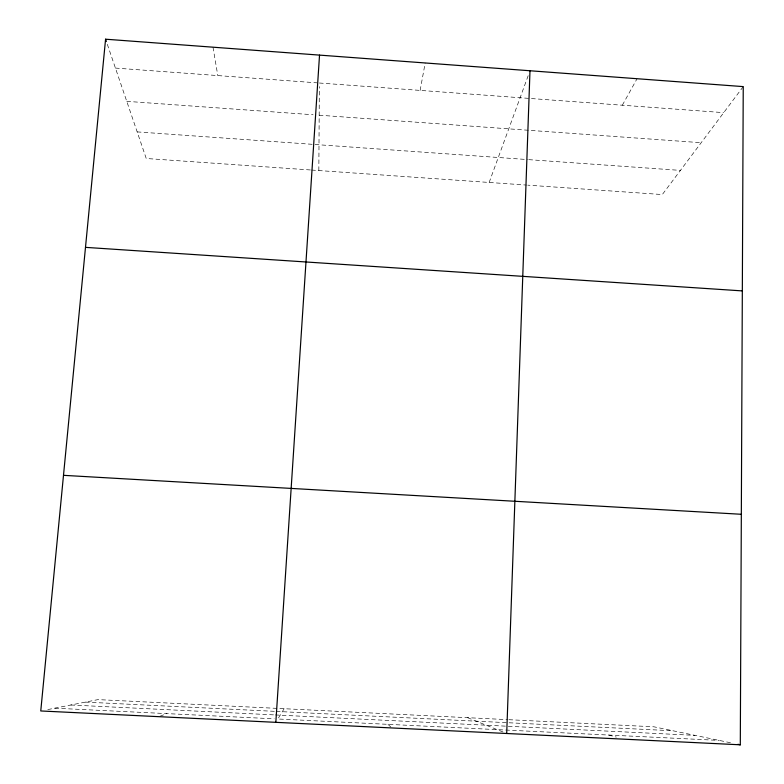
<?xml version="1.0" encoding="UTF-8"?>
<svg xmlns="http://www.w3.org/2000/svg" width="784" height="784" viewBox="0 0 784 784"><rect width="100%" height="100%" fill="white"/><g stroke="black" fill="none" stroke-linecap="round" stroke-linejoin="round"><path stroke-width="0.59" stroke-dasharray="3.92 2.94" d="M318.843 170.559L319.343 86.593M420.136 90.405L425.183 62.965M489.157 182.456L528.338 75.254M622.329 105.223L637.059 78.714M284.122 708.716L277.869 718.997L719.173 740.4M743.242 86.612L662.304 194.559L527.769 185.151M159.965 716.233L166.816 713.607M47.785 709.569L98.029 699.612L507.64 719.643M508.855 719.702L653.876 726.797L730.913 742.84M85.436 702.101L275.037 711.353M276.252 711.411L507.905 722.721M509.12 722.779L672.956 730.776M70.854 704.992L274.126 714.89M275.341 714.949L695.006 735.363M54.811 708.177L274.204 718.82M310.366 169.961L146.245 158.495L106.369 41.513M311.571 170.05L526.564 185.073M126.763 101.342L313.1 114.758M319.166 115.199L701.18 142.708M137.171 131.898L527.534 159.564M528.749 159.652L680.414 170.393M115.424 68.081L316.942 82.839M319.362 83.016L723.72 112.651M608.639 735.039L616.342 737.107M467.578 717.683L505.651 733.069M387.972 724.338L391.794 727.944M212.993 47.187L217.795 75.578"/><path stroke-width="1.18" d="M740.302 744.8L743.242 86.612L105.575 39.2L40.758 710.961L740.302 744.8L737.96 744.31M506.709 733.501L529.984 70.756M275.831 722.329L319.529 55.105M63.494 475.329L741.331 514.284M85.485 247.362L742.33 290.903M105.575 39.2L106.369 41.513"/></g></svg>
